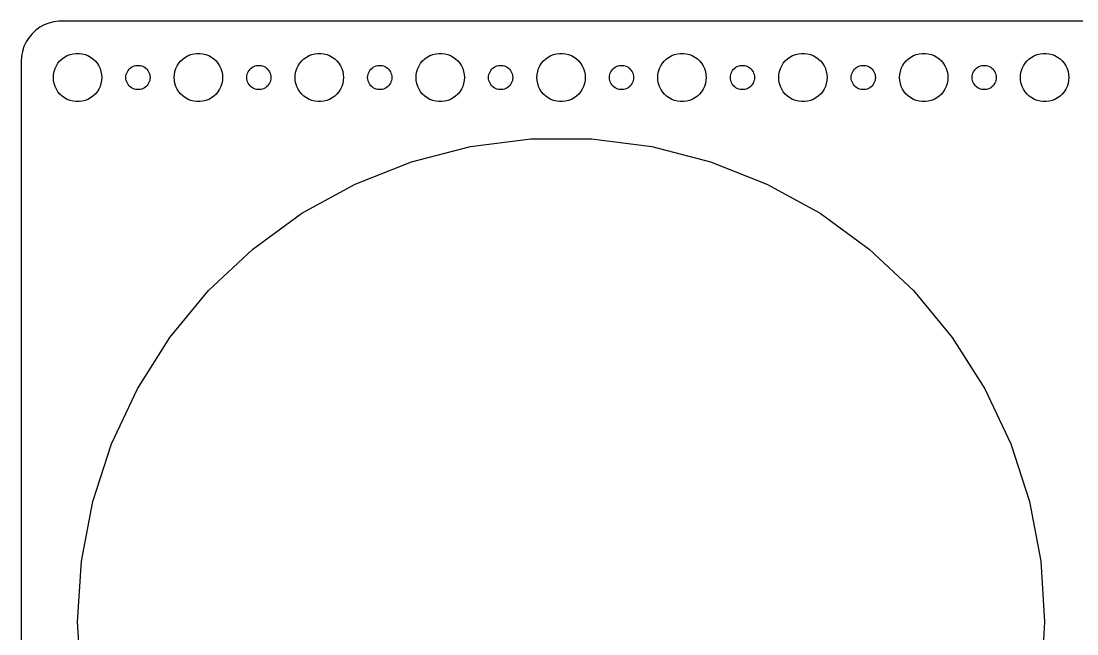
# Model space of a CAD drawing. Header units: metres. Extents: x -254 to 254, y -74 to 74.
# Drawn here: x -254.5 to -123.5, y -1.5 to 74.5 of the extents above; entities that cross this region are included whole.
import ezdxf

# ---------------------------------------------------------------- set-up
doc = ezdxf.new("R2010")
doc.units = ezdxf.units.M

msp = doc.modelspace()

# ---------------------------------------------------------------- linework, layer by layer
for p, q in [((-252.179, 73.7216), (-252.687, 73.3526)), ((-251.629, 74.0241), (-252.179, 73.7216)), ((-251.045, 74.2553), (-251.629, 74.0241)), ((-250.437, 74.4114), (-251.045, 74.2553)), ((-249.814, 74.4901), (-250.437, 74.4114)), ((249.814, 74.4901), (-249.814, 74.4901)), ((-253.545, 72.4389), (-253.882, 71.9088)), ((-253.145, 72.9227), (-253.545, 72.4389)), ((-252.687, 73.3526), (-253.145, 72.9227)), ((-254.343, 70.7434), (-254.461, 70.1267)), ((-254.149, 71.3406), (-254.343, 70.7434)), ((-253.882, 71.9088), (-254.149, 71.3406)), ((-254.461, 70.1267), (-254.5, 69.5)), ((-254.5, 69.5), (-254.5, -69.5)), ((-249.927, 69.2634), (-249.687, 69.5536)), ((-249.687, 69.5536), (-249.412, 69.8115)), ((-249.412, 69.8115), (-249.107, 70.033)), ((-249.107, 70.033), (-248.777, 70.2145)), ((-248.777, 70.2145), (-248.427, 70.3532)), ((-248.427, 70.3532), (-248.062, 70.4469)), ((-248.062, 70.4469), (-247.688, 70.4941)), ((-247.688, 70.4941), (-247.312, 70.4941)), ((-247.312, 70.4941), (-246.938, 70.4469)), ((-246.938, 70.4469), (-246.573, 70.3532)), ((-246.573, 70.3532), (-246.223, 70.2145)), ((-246.223, 70.2145), (-245.893, 70.033)), ((-245.893, 70.033), (-245.588, 69.8115)), ((-245.588, 69.8115), (-245.313, 69.5536)), ((-245.313, 69.5536), (-245.073, 69.2634)), ((-234.927, 69.2634), (-234.687, 69.5536)), ((-234.687, 69.5536), (-234.412, 69.8115)), ((-234.412, 69.8115), (-234.107, 70.033)), ((-234.107, 70.033), (-233.777, 70.2145)), ((-233.777, 70.2145), (-233.427, 70.3532)), ((-233.427, 70.3532), (-233.062, 70.4469)), ((-233.062, 70.4469), (-232.688, 70.4941)), ((-232.688, 70.4941), (-232.312, 70.4941)), ((-232.312, 70.4941), (-231.938, 70.4469)), ((-231.938, 70.4469), (-231.573, 70.3532)), ((-231.573, 70.3532), (-231.223, 70.2145)), ((-231.223, 70.2145), (-230.893, 70.033)), ((-230.893, 70.033), (-230.588, 69.8115)), ((-230.588, 69.8115), (-230.313, 69.5536)), ((-230.313, 69.5536), (-230.073, 69.2634)), ((-219.927, 69.2634), (-219.687, 69.5536)), ((-219.687, 69.5536), (-219.412, 69.8115)), ((-219.412, 69.8115), (-219.107, 70.033)), ((-219.107, 70.033), (-218.777, 70.2145)), ((-218.777, 70.2145), (-218.427, 70.3532)), ((-218.427, 70.3532), (-218.062, 70.4469)), ((-218.062, 70.4469), (-217.688, 70.4941)), ((-217.688, 70.4941), (-217.312, 70.4941)), ((-217.312, 70.4941), (-216.938, 70.4469)), ((-216.938, 70.4469), (-216.573, 70.3532)), ((-216.573, 70.3532), (-216.223, 70.2145)), ((-216.223, 70.2145), (-215.893, 70.033)), ((-215.893, 70.033), (-215.588, 69.8115)), ((-215.588, 69.8115), (-215.313, 69.5536)), ((-215.313, 69.5536), (-215.073, 69.2634)), ((-204.927, 69.2634), (-204.687, 69.5536)), ((-204.687, 69.5536), (-204.412, 69.8115)), ((-204.412, 69.8115), (-204.107, 70.033)), ((-204.107, 70.033), (-203.777, 70.2145)), ((-203.777, 70.2145), (-203.427, 70.3532)), ((-203.427, 70.3532), (-203.062, 70.4469)), ((-203.062, 70.4469), (-202.688, 70.4941)), ((-202.688, 70.4941), (-202.312, 70.4941)), ((-202.312, 70.4941), (-201.938, 70.4469)), ((-201.938, 70.4469), (-201.573, 70.3532)), ((-201.573, 70.3532), (-201.223, 70.2145)), ((-201.223, 70.2145), (-200.893, 70.033)), ((-200.893, 70.033), (-200.588, 69.8115)), ((-200.588, 69.8115), (-200.313, 69.5536)), ((-200.313, 69.5536), (-200.073, 69.2634)), ((-189.927, 69.2634), (-189.687, 69.5536)), ((-189.687, 69.5536), (-189.412, 69.8115)), ((-189.412, 69.8115), (-189.107, 70.033)), ((-189.107, 70.033), (-188.777, 70.2145)), ((-188.777, 70.2145), (-188.427, 70.3532)), ((-188.427, 70.3532), (-188.062, 70.4469)), ((-188.062, 70.4469), (-187.688, 70.4941)), ((-187.688, 70.4941), (-187.312, 70.4941)), ((-187.312, 70.4941), (-186.938, 70.4469)), ((-186.938, 70.4469), (-186.573, 70.3532)), ((-186.573, 70.3532), (-186.223, 70.2145)), ((-186.223, 70.2145), (-185.893, 70.033)), ((-185.893, 70.033), (-185.588, 69.8115)), ((-185.588, 69.8115), (-185.313, 69.5536)), ((-185.313, 69.5536), (-185.073, 69.2634)), ((-174.927, 69.2634), (-174.687, 69.5536)), ((-174.687, 69.5536), (-174.412, 69.8115)), ((-174.412, 69.8115), (-174.107, 70.033)), ((-174.107, 70.033), (-173.777, 70.2145)), ((-173.777, 70.2145), (-173.427, 70.3532)), ((-173.427, 70.3532), (-173.062, 70.4469)), ((-173.062, 70.4469), (-172.688, 70.4941)), ((-172.688, 70.4941), (-172.312, 70.4941)), ((-172.312, 70.4941), (-171.938, 70.4469)), ((-171.938, 70.4469), (-171.573, 70.3532)), ((-171.573, 70.3532), (-171.223, 70.2145)), ((-171.223, 70.2145), (-170.893, 70.033)), ((-170.893, 70.033), (-170.588, 69.8115)), ((-170.588, 69.8115), (-170.313, 69.5536)), ((-170.313, 69.5536), (-170.073, 69.2634)), ((-159.927, 69.2634), (-159.687, 69.5536)), ((-159.687, 69.5536), (-159.412, 69.8115)), ((-159.412, 69.8115), (-159.107, 70.033)), ((-159.107, 70.033), (-158.777, 70.2145)), ((-158.777, 70.2145), (-158.427, 70.3532)), ((-158.427, 70.3532), (-158.062, 70.4469)), ((-158.062, 70.4469), (-157.688, 70.4941)), ((-157.688, 70.4941), (-157.312, 70.4941)), ((-157.312, 70.4941), (-156.938, 70.4469)), ((-156.938, 70.4469), (-156.573, 70.3532)), ((-156.573, 70.3532), (-156.223, 70.2145)), ((-156.223, 70.2145), (-155.893, 70.033)), ((-155.893, 70.033), (-155.588, 69.8115)), ((-155.588, 69.8115), (-155.313, 69.5536)), ((-155.313, 69.5536), (-155.073, 69.2634)), ((-144.927, 69.2634), (-144.687, 69.5536)), ((-144.687, 69.5536), (-144.412, 69.8115)), ((-144.412, 69.8115), (-144.107, 70.033)), ((-144.107, 70.033), (-143.777, 70.2145)), ((-143.777, 70.2145), (-143.427, 70.3532)), ((-143.427, 70.3532), (-143.062, 70.4469)), ((-143.062, 70.4469), (-142.688, 70.4941)), ((-142.688, 70.4941), (-142.312, 70.4941)), ((-142.312, 70.4941), (-141.938, 70.4469)), ((-141.938, 70.4469), (-141.573, 70.3532)), ((-141.573, 70.3532), (-141.223, 70.2145)), ((-141.223, 70.2145), (-140.893, 70.033)), ((-140.893, 70.033), (-140.588, 69.8115)), ((-140.588, 69.8115), (-140.313, 69.5536)), ((-140.313, 69.5536), (-140.073, 69.2634)), ((-129.927, 69.2634), (-129.687, 69.5536)), ((-129.687, 69.5536), (-129.412, 69.8115)), ((-129.412, 69.8115), (-129.107, 70.033)), ((-129.107, 70.033), (-128.777, 70.2145)), ((-128.777, 70.2145), (-128.427, 70.3532)), ((-128.427, 70.3532), (-128.062, 70.4469)), ((-128.062, 70.4469), (-127.688, 70.4941)), ((-127.688, 70.4941), (-127.312, 70.4941)), ((-127.312, 70.4941), (-126.938, 70.4469)), ((-126.938, 70.4469), (-126.573, 70.3532)), ((-126.573, 70.3532), (-126.223, 70.2145)), ((-126.223, 70.2145), (-125.893, 70.033)), ((-125.893, 70.033), (-125.588, 69.8115)), ((-125.588, 69.8115), (-125.313, 69.5536)), ((-125.313, 69.5536), (-125.073, 69.2634)), ((-250.476, 67.876), (-250.406, 68.2461)), ((-250.406, 68.2461), (-250.289, 68.6044)), ((-250.289, 68.6044), (-250.129, 68.9453)), ((-250.129, 68.9453), (-249.927, 69.2634)), ((-245.073, 69.2634), (-244.871, 68.9453)), ((-244.871, 68.9453), (-244.711, 68.6044)), ((-244.711, 68.6044), (-244.594, 68.2461)), ((-244.594, 68.2461), (-244.524, 67.876)), ((-241.395, 68.0522), (-241.314, 68.2226)), ((-241.314, 68.2226), (-241.214, 68.3817)), ((-241.214, 68.3817), (-241.093, 68.5268)), ((-241.093, 68.5268), (-240.956, 68.6558)), ((-240.956, 68.6558), (-240.804, 68.7665)), ((-240.804, 68.7665), (-240.639, 68.8572)), ((-240.639, 68.8572), (-240.464, 68.9266)), ((-240.464, 68.9266), (-240.281, 68.9734)), ((-240.281, 68.9734), (-240.094, 68.997)), ((-240.094, 68.997), (-239.906, 68.997)), ((-239.906, 68.997), (-239.719, 68.9734)), ((-239.719, 68.9734), (-239.536, 68.9266)), ((-239.536, 68.9266), (-239.361, 68.8572)), ((-239.361, 68.8572), (-239.196, 68.7665)), ((-239.196, 68.7665), (-239.044, 68.6558)), ((-239.044, 68.6558), (-238.907, 68.5268)), ((-238.907, 68.5268), (-238.786, 68.3817)), ((-238.786, 68.3817), (-238.686, 68.2226)), ((-238.686, 68.2226), (-238.605, 68.0522)), ((-235.476, 67.876), (-235.406, 68.2461)), ((-235.406, 68.2461), (-235.289, 68.6044)), ((-235.289, 68.6044), (-235.129, 68.9453)), ((-235.129, 68.9453), (-234.927, 69.2634)), ((-230.073, 69.2634), (-229.871, 68.9453)), ((-229.871, 68.9453), (-229.711, 68.6044)), ((-229.711, 68.6044), (-229.594, 68.2461)), ((-229.594, 68.2461), (-229.524, 67.876)), ((-226.395, 68.0522), (-226.314, 68.2226)), ((-226.314, 68.2226), (-226.214, 68.3817)), ((-226.214, 68.3817), (-226.093, 68.5268)), ((-226.093, 68.5268), (-225.956, 68.6558)), ((-225.956, 68.6558), (-225.804, 68.7665)), ((-225.804, 68.7665), (-225.639, 68.8572)), ((-225.639, 68.8572), (-225.464, 68.9266)), ((-225.464, 68.9266), (-225.281, 68.9734)), ((-225.281, 68.9734), (-225.094, 68.997)), ((-225.094, 68.997), (-224.906, 68.997)), ((-224.906, 68.997), (-224.719, 68.9734)), ((-224.719, 68.9734), (-224.536, 68.9266)), ((-224.536, 68.9266), (-224.361, 68.8572)), ((-224.361, 68.8572), (-224.196, 68.7665)), ((-224.196, 68.7665), (-224.044, 68.6558)), ((-224.044, 68.6558), (-223.907, 68.5268)), ((-223.907, 68.5268), (-223.786, 68.3817)), ((-223.786, 68.3817), (-223.686, 68.2226)), ((-223.686, 68.2226), (-223.605, 68.0522)), ((-220.476, 67.876), (-220.406, 68.2461)), ((-220.406, 68.2461), (-220.289, 68.6044)), ((-220.289, 68.6044), (-220.129, 68.9453)), ((-220.129, 68.9453), (-219.927, 69.2634)), ((-215.073, 69.2634), (-214.871, 68.9453)), ((-214.871, 68.9453), (-214.711, 68.6044)), ((-214.711, 68.6044), (-214.594, 68.2461)), ((-214.594, 68.2461), (-214.524, 67.876)), ((-211.395, 68.0522), (-211.314, 68.2226)), ((-211.314, 68.2226), (-211.214, 68.3817)), ((-211.214, 68.3817), (-211.093, 68.5268)), ((-211.093, 68.5268), (-210.956, 68.6558)), ((-210.956, 68.6558), (-210.804, 68.7665)), ((-210.804, 68.7665), (-210.639, 68.8572)), ((-210.639, 68.8572), (-210.464, 68.9266)), ((-210.464, 68.9266), (-210.281, 68.9734)), ((-210.281, 68.9734), (-210.094, 68.997)), ((-210.094, 68.997), (-209.906, 68.997)), ((-209.906, 68.997), (-209.719, 68.9734)), ((-209.719, 68.9734), (-209.536, 68.9266)), ((-209.536, 68.9266), (-209.361, 68.8572)), ((-209.361, 68.8572), (-209.196, 68.7665)), ((-209.196, 68.7665), (-209.044, 68.6558)), ((-209.044, 68.6558), (-208.907, 68.5268)), ((-208.907, 68.5268), (-208.786, 68.3817)), ((-208.786, 68.3817), (-208.686, 68.2226)), ((-208.686, 68.2226), (-208.605, 68.0522)), ((-205.476, 67.876), (-205.406, 68.2461)), ((-205.406, 68.2461), (-205.289, 68.6044)), ((-205.289, 68.6044), (-205.129, 68.9453)), ((-205.129, 68.9453), (-204.927, 69.2634)), ((-200.073, 69.2634), (-199.871, 68.9453)), ((-199.871, 68.9453), (-199.711, 68.6044)), ((-199.711, 68.6044), (-199.594, 68.2461)), ((-199.594, 68.2461), (-199.524, 67.876)), ((-196.395, 68.0522), (-196.314, 68.2226)), ((-196.314, 68.2226), (-196.214, 68.3817)), ((-196.214, 68.3817), (-196.093, 68.5268)), ((-196.093, 68.5268), (-195.956, 68.6558)), ((-195.956, 68.6558), (-195.804, 68.7665)), ((-195.804, 68.7665), (-195.639, 68.8572)), ((-195.639, 68.8572), (-195.464, 68.9266)), ((-195.464, 68.9266), (-195.281, 68.9734)), ((-195.281, 68.9734), (-195.094, 68.997)), ((-195.094, 68.997), (-194.906, 68.997)), ((-194.906, 68.997), (-194.719, 68.9734)), ((-194.719, 68.9734), (-194.536, 68.9266)), ((-194.536, 68.9266), (-194.361, 68.8572)), ((-194.361, 68.8572), (-194.196, 68.7665)), ((-194.196, 68.7665), (-194.044, 68.6558)), ((-194.044, 68.6558), (-193.907, 68.5268)), ((-193.907, 68.5268), (-193.786, 68.3817)), ((-193.786, 68.3817), (-193.686, 68.2226)), ((-193.686, 68.2226), (-193.605, 68.0522)), ((-190.476, 67.876), (-190.406, 68.2461)), ((-190.406, 68.2461), (-190.289, 68.6044)), ((-190.289, 68.6044), (-190.129, 68.9453)), ((-190.129, 68.9453), (-189.927, 69.2634)), ((-185.073, 69.2634), (-184.871, 68.9453)), ((-184.871, 68.9453), (-184.711, 68.6044)), ((-184.711, 68.6044), (-184.594, 68.2461)), ((-184.594, 68.2461), (-184.524, 67.876)), ((-181.395, 68.0522), (-181.314, 68.2226)), ((-181.314, 68.2226), (-181.214, 68.3817)), ((-181.214, 68.3817), (-181.093, 68.5268)), ((-181.093, 68.5268), (-180.956, 68.6558)), ((-180.956, 68.6558), (-180.804, 68.7665)), ((-180.804, 68.7665), (-180.639, 68.8572)), ((-180.639, 68.8572), (-180.464, 68.9266)), ((-180.464, 68.9266), (-180.281, 68.9734)), ((-180.281, 68.9734), (-180.094, 68.997)), ((-180.094, 68.997), (-179.906, 68.997)), ((-179.906, 68.997), (-179.719, 68.9734)), ((-179.719, 68.9734), (-179.536, 68.9266)), ((-179.536, 68.9266), (-179.361, 68.8572)), ((-179.361, 68.8572), (-179.196, 68.7665)), ((-179.196, 68.7665), (-179.044, 68.6558)), ((-179.044, 68.6558), (-178.907, 68.5268)), ((-178.907, 68.5268), (-178.786, 68.3817)), ((-178.786, 68.3817), (-178.686, 68.2226)), ((-178.686, 68.2226), (-178.605, 68.0522)), ((-175.476, 67.876), (-175.406, 68.2461)), ((-175.406, 68.2461), (-175.289, 68.6044)), ((-175.289, 68.6044), (-175.129, 68.9453)), ((-175.129, 68.9453), (-174.927, 69.2634)), ((-170.073, 69.2634), (-169.871, 68.9453)), ((-169.871, 68.9453), (-169.711, 68.6044)), ((-169.711, 68.6044), (-169.594, 68.2461)), ((-169.594, 68.2461), (-169.524, 67.876)), ((-166.395, 68.0522), (-166.314, 68.2226)), ((-166.314, 68.2226), (-166.214, 68.3817)), ((-166.214, 68.3817), (-166.093, 68.5268)), ((-166.093, 68.5268), (-165.956, 68.6558)), ((-165.956, 68.6558), (-165.804, 68.7665)), ((-165.804, 68.7665), (-165.639, 68.8572)), ((-165.639, 68.8572), (-165.464, 68.9266)), ((-165.464, 68.9266), (-165.281, 68.9734)), ((-165.281, 68.9734), (-165.094, 68.997)), ((-165.094, 68.997), (-164.906, 68.997)), ((-164.906, 68.997), (-164.719, 68.9734)), ((-164.719, 68.9734), (-164.536, 68.9266)), ((-164.536, 68.9266), (-164.361, 68.8572)), ((-164.361, 68.8572), (-164.196, 68.7665)), ((-164.196, 68.7665), (-164.044, 68.6558)), ((-164.044, 68.6558), (-163.907, 68.5268)), ((-163.907, 68.5268), (-163.786, 68.3817)), ((-163.786, 68.3817), (-163.686, 68.2226)), ((-163.686, 68.2226), (-163.605, 68.0522)), ((-160.476, 67.876), (-160.406, 68.2461)), ((-160.406, 68.2461), (-160.289, 68.6044)), ((-160.289, 68.6044), (-160.129, 68.9453)), ((-160.129, 68.9453), (-159.927, 69.2634)), ((-155.073, 69.2634), (-154.871, 68.9453)), ((-154.871, 68.9453), (-154.711, 68.6044)), ((-154.711, 68.6044), (-154.594, 68.2461)), ((-154.594, 68.2461), (-154.524, 67.876)), ((-151.395, 68.0522), (-151.314, 68.2226)), ((-151.314, 68.2226), (-151.214, 68.3817)), ((-151.214, 68.3817), (-151.093, 68.5268)), ((-151.093, 68.5268), (-150.956, 68.6558)), ((-150.956, 68.6558), (-150.804, 68.7665)), ((-150.804, 68.7665), (-150.639, 68.8572)), ((-150.639, 68.8572), (-150.464, 68.9266)), ((-150.464, 68.9266), (-150.281, 68.9734)), ((-150.281, 68.9734), (-150.094, 68.997)), ((-150.094, 68.997), (-149.906, 68.997)), ((-149.906, 68.997), (-149.719, 68.9734)), ((-149.719, 68.9734), (-149.536, 68.9266)), ((-149.536, 68.9266), (-149.361, 68.8572)), ((-149.361, 68.8572), (-149.196, 68.7665)), ((-149.196, 68.7665), (-149.044, 68.6558)), ((-149.044, 68.6558), (-148.907, 68.5268)), ((-148.907, 68.5268), (-148.786, 68.3817)), ((-148.786, 68.3817), (-148.686, 68.2226)), ((-148.686, 68.2226), (-148.605, 68.0522)), ((-145.476, 67.876), (-145.406, 68.2461)), ((-145.406, 68.2461), (-145.289, 68.6044)), ((-145.289, 68.6044), (-145.129, 68.9453)), ((-145.129, 68.9453), (-144.927, 69.2634)), ((-140.073, 69.2634), (-139.871, 68.9453)), ((-139.871, 68.9453), (-139.711, 68.6044)), ((-139.711, 68.6044), (-139.594, 68.2461)), ((-139.594, 68.2461), (-139.524, 67.876)), ((-136.395, 68.0522), (-136.314, 68.2226)), ((-136.314, 68.2226), (-136.214, 68.3817)), ((-136.214, 68.3817), (-136.093, 68.5268)), ((-136.093, 68.5268), (-135.956, 68.6558)), ((-135.956, 68.6558), (-135.804, 68.7665)), ((-135.804, 68.7665), (-135.639, 68.8572)), ((-135.639, 68.8572), (-135.464, 68.9266)), ((-135.464, 68.9266), (-135.281, 68.9734)), ((-135.281, 68.9734), (-135.094, 68.997)), ((-135.094, 68.997), (-134.906, 68.997)), ((-134.906, 68.997), (-134.719, 68.9734)), ((-134.719, 68.9734), (-134.536, 68.9266)), ((-134.536, 68.9266), (-134.361, 68.8572)), ((-134.361, 68.8572), (-134.196, 68.7665)), ((-134.196, 68.7665), (-134.044, 68.6558)), ((-134.044, 68.6558), (-133.907, 68.5268)), ((-133.907, 68.5268), (-133.786, 68.3817)), ((-133.786, 68.3817), (-133.686, 68.2226)), ((-133.686, 68.2226), (-133.605, 68.0522)), ((-130.476, 67.876), (-130.406, 68.2461)), ((-130.406, 68.2461), (-130.289, 68.6044)), ((-130.289, 68.6044), (-130.129, 68.9453)), ((-130.129, 68.9453), (-129.927, 69.2634)), ((-125.073, 69.2634), (-124.871, 68.9453)), ((-124.871, 68.9453), (-124.711, 68.6044)), ((-124.711, 68.6044), (-124.594, 68.2461)), ((-124.594, 68.2461), (-124.524, 67.876)), ((-250.5, 67.5), (-250.476, 67.876)), ((-250.476, 67.124), (-250.5, 67.5)), ((-250.406, 66.7539), (-250.476, 67.124)), ((-244.524, 67.124), (-244.594, 66.7539)), ((-244.524, 67.876), (-244.5, 67.5)), ((-244.5, 67.5), (-244.524, 67.124)), ((-241.5, 67.5), (-241.488, 67.688)), ((-241.488, 67.312), (-241.5, 67.5)), ((-241.488, 67.688), (-241.453, 67.873)), ((-241.453, 67.127), (-241.488, 67.312)), ((-241.453, 67.873), (-241.395, 68.0522)), ((-241.395, 66.9478), (-241.453, 67.127)), ((-241.314, 66.7774), (-241.395, 66.9478)), ((-238.605, 66.9478), (-238.686, 66.7774)), ((-238.605, 68.0522), (-238.547, 67.873)), ((-238.547, 67.127), (-238.605, 66.9478)), ((-238.547, 67.873), (-238.512, 67.688)), ((-238.512, 67.312), (-238.547, 67.127)), ((-238.512, 67.688), (-238.5, 67.5)), ((-238.5, 67.5), (-238.512, 67.312)), ((-235.5, 67.5), (-235.476, 67.876)), ((-235.476, 67.124), (-235.5, 67.5)), ((-235.406, 66.7539), (-235.476, 67.124)), ((-229.524, 67.124), (-229.594, 66.7539)), ((-229.524, 67.876), (-229.5, 67.5)), ((-229.5, 67.5), (-229.524, 67.124)), ((-226.5, 67.5), (-226.488, 67.688)), ((-226.488, 67.312), (-226.5, 67.5)), ((-226.488, 67.688), (-226.453, 67.873)), ((-226.453, 67.127), (-226.488, 67.312)), ((-226.453, 67.873), (-226.395, 68.0522)), ((-226.395, 66.9478), (-226.453, 67.127)), ((-226.314, 66.7774), (-226.395, 66.9478)), ((-223.605, 66.9478), (-223.686, 66.7774)), ((-223.605, 68.0522), (-223.547, 67.873)), ((-223.547, 67.127), (-223.605, 66.9478)), ((-223.547, 67.873), (-223.512, 67.688)), ((-223.512, 67.312), (-223.547, 67.127)), ((-223.512, 67.688), (-223.5, 67.5)), ((-223.5, 67.5), (-223.512, 67.312)), ((-220.5, 67.5), (-220.476, 67.876)), ((-220.476, 67.124), (-220.5, 67.5)), ((-220.406, 66.7539), (-220.476, 67.124)), ((-214.524, 67.124), (-214.594, 66.7539)), ((-214.524, 67.876), (-214.5, 67.5)), ((-214.5, 67.5), (-214.524, 67.124)), ((-211.5, 67.5), (-211.488, 67.688)), ((-211.488, 67.312), (-211.5, 67.5)), ((-211.488, 67.688), (-211.453, 67.873)), ((-211.453, 67.127), (-211.488, 67.312)), ((-211.453, 67.873), (-211.395, 68.0522)), ((-211.395, 66.9478), (-211.453, 67.127)), ((-211.314, 66.7774), (-211.395, 66.9478)), ((-208.605, 66.9478), (-208.686, 66.7774)), ((-208.605, 68.0522), (-208.547, 67.873)), ((-208.547, 67.127), (-208.605, 66.9478)), ((-208.547, 67.873), (-208.512, 67.688)), ((-208.512, 67.312), (-208.547, 67.127)), ((-208.512, 67.688), (-208.5, 67.5)), ((-208.5, 67.5), (-208.512, 67.312)), ((-205.5, 67.5), (-205.476, 67.876)), ((-205.476, 67.124), (-205.5, 67.5)), ((-205.406, 66.7539), (-205.476, 67.124)), ((-199.524, 67.124), (-199.594, 66.7539)), ((-199.524, 67.876), (-199.5, 67.5)), ((-199.5, 67.5), (-199.524, 67.124)), ((-196.5, 67.5), (-196.488, 67.688)), ((-196.488, 67.312), (-196.5, 67.5)), ((-196.488, 67.688), (-196.453, 67.873)), ((-196.453, 67.127), (-196.488, 67.312)), ((-196.453, 67.873), (-196.395, 68.0522)), ((-196.395, 66.9478), (-196.453, 67.127)), ((-196.314, 66.7774), (-196.395, 66.9478)), ((-193.605, 66.9478), (-193.686, 66.7774)), ((-193.605, 68.0522), (-193.547, 67.873)), ((-193.547, 67.127), (-193.605, 66.9478)), ((-193.547, 67.873), (-193.512, 67.688)), ((-193.512, 67.312), (-193.547, 67.127)), ((-193.512, 67.688), (-193.5, 67.5)), ((-193.5, 67.5), (-193.512, 67.312)), ((-190.5, 67.5), (-190.476, 67.876)), ((-190.476, 67.124), (-190.5, 67.5)), ((-190.406, 66.7539), (-190.476, 67.124)), ((-184.524, 67.124), (-184.594, 66.7539)), ((-184.524, 67.876), (-184.5, 67.5)), ((-184.5, 67.5), (-184.524, 67.124)), ((-181.5, 67.5), (-181.488, 67.688)), ((-181.488, 67.312), (-181.5, 67.5)), ((-181.488, 67.688), (-181.453, 67.873)), ((-181.453, 67.127), (-181.488, 67.312)), ((-181.453, 67.873), (-181.395, 68.0522)), ((-181.395, 66.9478), (-181.453, 67.127)), ((-181.314, 66.7774), (-181.395, 66.9478)), ((-178.605, 66.9478), (-178.686, 66.7774)), ((-178.605, 68.0522), (-178.547, 67.873)), ((-178.547, 67.127), (-178.605, 66.9478)), ((-178.547, 67.873), (-178.512, 67.688)), ((-178.512, 67.312), (-178.547, 67.127)), ((-178.512, 67.688), (-178.5, 67.5)), ((-178.5, 67.5), (-178.512, 67.312)), ((-175.5, 67.5), (-175.476, 67.876)), ((-175.476, 67.124), (-175.5, 67.5)), ((-175.406, 66.7539), (-175.476, 67.124)), ((-169.524, 67.124), (-169.594, 66.7539)), ((-169.524, 67.876), (-169.5, 67.5)), ((-169.5, 67.5), (-169.524, 67.124)), ((-166.5, 67.5), (-166.488, 67.688)), ((-166.488, 67.312), (-166.5, 67.5)), ((-166.488, 67.688), (-166.453, 67.873)), ((-166.453, 67.127), (-166.488, 67.312)), ((-166.453, 67.873), (-166.395, 68.0522)), ((-166.395, 66.9478), (-166.453, 67.127)), ((-166.314, 66.7774), (-166.395, 66.9478)), ((-163.605, 66.9478), (-163.686, 66.7774)), ((-163.605, 68.0522), (-163.547, 67.873)), ((-163.547, 67.127), (-163.605, 66.9478)), ((-163.547, 67.873), (-163.512, 67.688)), ((-163.512, 67.312), (-163.547, 67.127)), ((-163.512, 67.688), (-163.5, 67.5)), ((-163.5, 67.5), (-163.512, 67.312)), ((-160.5, 67.5), (-160.476, 67.876)), ((-160.476, 67.124), (-160.5, 67.5)), ((-160.406, 66.7539), (-160.476, 67.124)), ((-154.524, 67.124), (-154.594, 66.7539)), ((-154.524, 67.876), (-154.5, 67.5)), ((-154.5, 67.5), (-154.524, 67.124)), ((-151.5, 67.5), (-151.488, 67.688)), ((-151.488, 67.312), (-151.5, 67.5)), ((-151.488, 67.688), (-151.453, 67.873)), ((-151.453, 67.127), (-151.488, 67.312)), ((-151.453, 67.873), (-151.395, 68.0522)), ((-151.395, 66.9478), (-151.453, 67.127)), ((-151.314, 66.7774), (-151.395, 66.9478)), ((-148.605, 66.9478), (-148.686, 66.7774)), ((-148.605, 68.0522), (-148.547, 67.873)), ((-148.547, 67.127), (-148.605, 66.9478)), ((-148.547, 67.873), (-148.512, 67.688)), ((-148.512, 67.312), (-148.547, 67.127)), ((-148.512, 67.688), (-148.5, 67.5)), ((-148.5, 67.5), (-148.512, 67.312)), ((-145.5, 67.5), (-145.476, 67.876)), ((-145.476, 67.124), (-145.5, 67.5)), ((-145.406, 66.7539), (-145.476, 67.124)), ((-139.524, 67.124), (-139.594, 66.7539)), ((-139.524, 67.876), (-139.5, 67.5)), ((-139.5, 67.5), (-139.524, 67.124)), ((-136.5, 67.5), (-136.488, 67.688)), ((-136.488, 67.312), (-136.5, 67.5)), ((-136.488, 67.688), (-136.453, 67.873)), ((-136.453, 67.127), (-136.488, 67.312)), ((-136.453, 67.873), (-136.395, 68.0522)), ((-136.395, 66.9478), (-136.453, 67.127)), ((-136.314, 66.7774), (-136.395, 66.9478)), ((-133.605, 66.9478), (-133.686, 66.7774)), ((-133.605, 68.0522), (-133.547, 67.873)), ((-133.547, 67.127), (-133.605, 66.9478)), ((-133.547, 67.873), (-133.512, 67.688)), ((-133.512, 67.312), (-133.547, 67.127)), ((-133.512, 67.688), (-133.5, 67.5)), ((-133.5, 67.5), (-133.512, 67.312)), ((-130.5, 67.5), (-130.476, 67.876)), ((-130.476, 67.124), (-130.5, 67.5)), ((-130.406, 66.7539), (-130.476, 67.124)), ((-124.524, 67.124), (-124.594, 66.7539)), ((-124.524, 67.876), (-124.5, 67.5)), ((-124.5, 67.5), (-124.524, 67.124)), ((-250.289, 66.3956), (-250.406, 66.7539)), ((-250.129, 66.0547), (-250.289, 66.3956)), ((-249.927, 65.7366), (-250.129, 66.0547)), ((-249.687, 65.4464), (-249.927, 65.7366)), ((-245.073, 65.7366), (-245.313, 65.4464)), ((-244.871, 66.0547), (-245.073, 65.7366)), ((-244.711, 66.3956), (-244.871, 66.0547)), ((-244.594, 66.7539), (-244.711, 66.3956)), ((-241.214, 66.6183), (-241.314, 66.7774)), ((-241.093, 66.4732), (-241.214, 66.6183)), ((-240.956, 66.3442), (-241.093, 66.4732)), ((-240.804, 66.2335), (-240.956, 66.3442)), ((-240.639, 66.1428), (-240.804, 66.2335)), ((-240.464, 66.0734), (-240.639, 66.1428)), ((-240.281, 66.0266), (-240.464, 66.0734)), ((-240.094, 66.003), (-240.281, 66.0266)), ((-239.906, 66.003), (-240.094, 66.003)), ((-239.719, 66.0266), (-239.906, 66.003)), ((-239.536, 66.0734), (-239.719, 66.0266)), ((-239.361, 66.1428), (-239.536, 66.0734)), ((-239.196, 66.2335), (-239.361, 66.1428)), ((-239.044, 66.3442), (-239.196, 66.2335)), ((-238.907, 66.4732), (-239.044, 66.3442)), ((-238.786, 66.6183), (-238.907, 66.4732)), ((-238.686, 66.7774), (-238.786, 66.6183)), ((-235.289, 66.3956), (-235.406, 66.7539)), ((-235.129, 66.0547), (-235.289, 66.3956)), ((-234.927, 65.7366), (-235.129, 66.0547)), ((-234.687, 65.4464), (-234.927, 65.7366)), ((-230.073, 65.7366), (-230.313, 65.4464)), ((-229.871, 66.0547), (-230.073, 65.7366)), ((-229.711, 66.3956), (-229.871, 66.0547)), ((-229.594, 66.7539), (-229.711, 66.3956)), ((-226.214, 66.6183), (-226.314, 66.7774)), ((-226.093, 66.4732), (-226.214, 66.6183)), ((-225.956, 66.3442), (-226.093, 66.4732)), ((-225.804, 66.2335), (-225.956, 66.3442)), ((-225.639, 66.1428), (-225.804, 66.2335)), ((-225.464, 66.0734), (-225.639, 66.1428)), ((-225.281, 66.0266), (-225.464, 66.0734)), ((-225.094, 66.003), (-225.281, 66.0266)), ((-224.906, 66.003), (-225.094, 66.003)), ((-224.719, 66.0266), (-224.906, 66.003)), ((-224.536, 66.0734), (-224.719, 66.0266)), ((-224.361, 66.1428), (-224.536, 66.0734)), ((-224.196, 66.2335), (-224.361, 66.1428)), ((-224.044, 66.3442), (-224.196, 66.2335)), ((-223.907, 66.4732), (-224.044, 66.3442)), ((-223.786, 66.6183), (-223.907, 66.4732)), ((-223.686, 66.7774), (-223.786, 66.6183)), ((-220.289, 66.3956), (-220.406, 66.7539)), ((-220.129, 66.0547), (-220.289, 66.3956)), ((-219.927, 65.7366), (-220.129, 66.0547)), ((-219.687, 65.4464), (-219.927, 65.7366)), ((-215.073, 65.7366), (-215.313, 65.4464)), ((-214.871, 66.0547), (-215.073, 65.7366)), ((-214.711, 66.3956), (-214.871, 66.0547)), ((-214.594, 66.7539), (-214.711, 66.3956)), ((-211.214, 66.6183), (-211.314, 66.7774)), ((-211.093, 66.4732), (-211.214, 66.6183)), ((-210.956, 66.3442), (-211.093, 66.4732)), ((-210.804, 66.2335), (-210.956, 66.3442)), ((-210.639, 66.1428), (-210.804, 66.2335)), ((-210.464, 66.0734), (-210.639, 66.1428)), ((-210.281, 66.0266), (-210.464, 66.0734)), ((-210.094, 66.003), (-210.281, 66.0266)), ((-209.906, 66.003), (-210.094, 66.003)), ((-209.719, 66.0266), (-209.906, 66.003)), ((-209.536, 66.0734), (-209.719, 66.0266)), ((-209.361, 66.1428), (-209.536, 66.0734)), ((-209.196, 66.2335), (-209.361, 66.1428)), ((-209.044, 66.3442), (-209.196, 66.2335)), ((-208.907, 66.4732), (-209.044, 66.3442)), ((-208.786, 66.6183), (-208.907, 66.4732)), ((-208.686, 66.7774), (-208.786, 66.6183)), ((-205.289, 66.3956), (-205.406, 66.7539)), ((-205.129, 66.0547), (-205.289, 66.3956)), ((-204.927, 65.7366), (-205.129, 66.0547)), ((-204.687, 65.4464), (-204.927, 65.7366)), ((-200.073, 65.7366), (-200.313, 65.4464)), ((-199.871, 66.0547), (-200.073, 65.7366)), ((-199.711, 66.3956), (-199.871, 66.0547)), ((-199.594, 66.7539), (-199.711, 66.3956)), ((-196.214, 66.6183), (-196.314, 66.7774)), ((-196.093, 66.4732), (-196.214, 66.6183)), ((-195.956, 66.3442), (-196.093, 66.4732)), ((-195.804, 66.2335), (-195.956, 66.3442)), ((-195.639, 66.1428), (-195.804, 66.2335)), ((-195.464, 66.0734), (-195.639, 66.1428)), ((-195.281, 66.0266), (-195.464, 66.0734)), ((-195.094, 66.003), (-195.281, 66.0266)), ((-194.906, 66.003), (-195.094, 66.003)), ((-194.719, 66.0266), (-194.906, 66.003)), ((-194.536, 66.0734), (-194.719, 66.0266)), ((-194.361, 66.1428), (-194.536, 66.0734)), ((-194.196, 66.2335), (-194.361, 66.1428)), ((-194.044, 66.3442), (-194.196, 66.2335)), ((-193.907, 66.4732), (-194.044, 66.3442)), ((-193.786, 66.6183), (-193.907, 66.4732)), ((-193.686, 66.7774), (-193.786, 66.6183)), ((-190.289, 66.3956), (-190.406, 66.7539)), ((-190.129, 66.0547), (-190.289, 66.3956)), ((-189.927, 65.7366), (-190.129, 66.0547)), ((-189.687, 65.4464), (-189.927, 65.7366)), ((-185.073, 65.7366), (-185.313, 65.4464)), ((-184.871, 66.0547), (-185.073, 65.7366)), ((-184.711, 66.3956), (-184.871, 66.0547)), ((-184.594, 66.7539), (-184.711, 66.3956)), ((-181.214, 66.6183), (-181.314, 66.7774)), ((-181.093, 66.4732), (-181.214, 66.6183)), ((-180.956, 66.3442), (-181.093, 66.4732)), ((-180.804, 66.2335), (-180.956, 66.3442)), ((-180.639, 66.1428), (-180.804, 66.2335)), ((-180.464, 66.0734), (-180.639, 66.1428)), ((-180.281, 66.0266), (-180.464, 66.0734)), ((-180.094, 66.003), (-180.281, 66.0266)), ((-179.906, 66.003), (-180.094, 66.003)), ((-179.719, 66.0266), (-179.906, 66.003)), ((-179.536, 66.0734), (-179.719, 66.0266)), ((-179.361, 66.1428), (-179.536, 66.0734)), ((-179.196, 66.2335), (-179.361, 66.1428)), ((-179.044, 66.3442), (-179.196, 66.2335)), ((-178.907, 66.4732), (-179.044, 66.3442)), ((-178.786, 66.6183), (-178.907, 66.4732)), ((-178.686, 66.7774), (-178.786, 66.6183)), ((-175.289, 66.3956), (-175.406, 66.7539)), ((-175.129, 66.0547), (-175.289, 66.3956)), ((-174.927, 65.7366), (-175.129, 66.0547)), ((-174.687, 65.4464), (-174.927, 65.7366)), ((-170.073, 65.7366), (-170.313, 65.4464)), ((-169.871, 66.0547), (-170.073, 65.7366)), ((-169.711, 66.3956), (-169.871, 66.0547)), ((-169.594, 66.7539), (-169.711, 66.3956)), ((-166.214, 66.6183), (-166.314, 66.7774)), ((-166.093, 66.4732), (-166.214, 66.6183)), ((-165.956, 66.3442), (-166.093, 66.4732)), ((-165.804, 66.2335), (-165.956, 66.3442)), ((-165.639, 66.1428), (-165.804, 66.2335)), ((-165.464, 66.0734), (-165.639, 66.1428)), ((-165.281, 66.0266), (-165.464, 66.0734)), ((-165.094, 66.003), (-165.281, 66.0266)), ((-164.906, 66.003), (-165.094, 66.003)), ((-164.719, 66.0266), (-164.906, 66.003)), ((-164.536, 66.0734), (-164.719, 66.0266)), ((-164.361, 66.1428), (-164.536, 66.0734)), ((-164.196, 66.2335), (-164.361, 66.1428)), ((-164.044, 66.3442), (-164.196, 66.2335)), ((-163.907, 66.4732), (-164.044, 66.3442)), ((-163.786, 66.6183), (-163.907, 66.4732)), ((-163.686, 66.7774), (-163.786, 66.6183)), ((-160.289, 66.3956), (-160.406, 66.7539)), ((-160.129, 66.0547), (-160.289, 66.3956)), ((-159.927, 65.7366), (-160.129, 66.0547)), ((-159.687, 65.4464), (-159.927, 65.7366)), ((-155.073, 65.7366), (-155.313, 65.4464)), ((-154.871, 66.0547), (-155.073, 65.7366)), ((-154.711, 66.3956), (-154.871, 66.0547)), ((-154.594, 66.7539), (-154.711, 66.3956)), ((-151.214, 66.6183), (-151.314, 66.7774)), ((-151.093, 66.4732), (-151.214, 66.6183)), ((-150.956, 66.3442), (-151.093, 66.4732)), ((-150.804, 66.2335), (-150.956, 66.3442)), ((-150.639, 66.1428), (-150.804, 66.2335)), ((-150.464, 66.0734), (-150.639, 66.1428)), ((-150.281, 66.0266), (-150.464, 66.0734)), ((-150.094, 66.003), (-150.281, 66.0266)), ((-149.906, 66.003), (-150.094, 66.003)), ((-149.719, 66.0266), (-149.906, 66.003)), ((-149.536, 66.0734), (-149.719, 66.0266)), ((-149.361, 66.1428), (-149.536, 66.0734)), ((-149.196, 66.2335), (-149.361, 66.1428)), ((-149.044, 66.3442), (-149.196, 66.2335)), ((-148.907, 66.4732), (-149.044, 66.3442)), ((-148.786, 66.6183), (-148.907, 66.4732)), ((-148.686, 66.7774), (-148.786, 66.6183)), ((-145.289, 66.3956), (-145.406, 66.7539)), ((-145.129, 66.0547), (-145.289, 66.3956)), ((-144.927, 65.7366), (-145.129, 66.0547)), ((-144.687, 65.4464), (-144.927, 65.7366)), ((-140.073, 65.7366), (-140.313, 65.4464)), ((-139.871, 66.0547), (-140.073, 65.7366)), ((-139.711, 66.3956), (-139.871, 66.0547)), ((-139.594, 66.7539), (-139.711, 66.3956)), ((-136.214, 66.6183), (-136.314, 66.7774)), ((-136.093, 66.4732), (-136.214, 66.6183)), ((-135.956, 66.3442), (-136.093, 66.4732)), ((-135.804, 66.2335), (-135.956, 66.3442)), ((-135.639, 66.1428), (-135.804, 66.2335)), ((-135.464, 66.0734), (-135.639, 66.1428)), ((-135.281, 66.0266), (-135.464, 66.0734)), ((-135.094, 66.003), (-135.281, 66.0266)), ((-134.906, 66.003), (-135.094, 66.003)), ((-134.719, 66.0266), (-134.906, 66.003)), ((-134.536, 66.0734), (-134.719, 66.0266)), ((-134.361, 66.1428), (-134.536, 66.0734)), ((-134.196, 66.2335), (-134.361, 66.1428)), ((-134.044, 66.3442), (-134.196, 66.2335)), ((-133.907, 66.4732), (-134.044, 66.3442)), ((-133.786, 66.6183), (-133.907, 66.4732)), ((-133.686, 66.7774), (-133.786, 66.6183)), ((-130.289, 66.3956), (-130.406, 66.7539)), ((-130.129, 66.0547), (-130.289, 66.3956)), ((-129.927, 65.7366), (-130.129, 66.0547)), ((-129.687, 65.4464), (-129.927, 65.7366)), ((-125.073, 65.7366), (-125.313, 65.4464)), ((-124.871, 66.0547), (-125.073, 65.7366)), ((-124.711, 66.3956), (-124.871, 66.0547)), ((-124.594, 66.7539), (-124.711, 66.3956)), ((-249.412, 65.1885), (-249.687, 65.4464)), ((-249.107, 64.967), (-249.412, 65.1885)), ((-248.777, 64.7855), (-249.107, 64.967)), ((-248.427, 64.6468), (-248.777, 64.7855)), ((-248.062, 64.5531), (-248.427, 64.6468)), ((-247.688, 64.5059), (-248.062, 64.5531)), ((-247.312, 64.5059), (-247.688, 64.5059)), ((-246.938, 64.5531), (-247.312, 64.5059)), ((-246.573, 64.6468), (-246.938, 64.5531)), ((-246.223, 64.7855), (-246.573, 64.6468)), ((-245.893, 64.967), (-246.223, 64.7855)), ((-245.588, 65.1885), (-245.893, 64.967)), ((-245.313, 65.4464), (-245.588, 65.1885)), ((-234.412, 65.1885), (-234.687, 65.4464)), ((-234.107, 64.967), (-234.412, 65.1885)), ((-233.777, 64.7855), (-234.107, 64.967)), ((-233.427, 64.6468), (-233.777, 64.7855)), ((-233.062, 64.5531), (-233.427, 64.6468)), ((-232.688, 64.5059), (-233.062, 64.5531)), ((-232.312, 64.5059), (-232.688, 64.5059)), ((-231.938, 64.5531), (-232.312, 64.5059)), ((-231.573, 64.6468), (-231.938, 64.5531)), ((-231.223, 64.7855), (-231.573, 64.6468)), ((-230.893, 64.967), (-231.223, 64.7855)), ((-230.588, 65.1885), (-230.893, 64.967)), ((-230.313, 65.4464), (-230.588, 65.1885)), ((-219.412, 65.1885), (-219.687, 65.4464)), ((-219.107, 64.967), (-219.412, 65.1885)), ((-218.777, 64.7855), (-219.107, 64.967)), ((-218.427, 64.6468), (-218.777, 64.7855)), ((-218.062, 64.5531), (-218.427, 64.6468)), ((-217.688, 64.5059), (-218.062, 64.5531)), ((-217.312, 64.5059), (-217.688, 64.5059)), ((-216.938, 64.5531), (-217.312, 64.5059)), ((-216.573, 64.6468), (-216.938, 64.5531)), ((-216.223, 64.7855), (-216.573, 64.6468)), ((-215.893, 64.967), (-216.223, 64.7855)), ((-215.588, 65.1885), (-215.893, 64.967)), ((-215.313, 65.4464), (-215.588, 65.1885)), ((-204.412, 65.1885), (-204.687, 65.4464)), ((-204.107, 64.967), (-204.412, 65.1885)), ((-203.777, 64.7855), (-204.107, 64.967)), ((-203.427, 64.6468), (-203.777, 64.7855)), ((-203.062, 64.5531), (-203.427, 64.6468)), ((-202.688, 64.5059), (-203.062, 64.5531)), ((-202.312, 64.5059), (-202.688, 64.5059)), ((-201.938, 64.5531), (-202.312, 64.5059)), ((-201.573, 64.6468), (-201.938, 64.5531)), ((-201.223, 64.7855), (-201.573, 64.6468)), ((-200.893, 64.967), (-201.223, 64.7855)), ((-200.588, 65.1885), (-200.893, 64.967)), ((-200.313, 65.4464), (-200.588, 65.1885)), ((-189.412, 65.1885), (-189.687, 65.4464)), ((-189.107, 64.967), (-189.412, 65.1885)), ((-188.777, 64.7855), (-189.107, 64.967)), ((-188.427, 64.6468), (-188.777, 64.7855)), ((-188.062, 64.5531), (-188.427, 64.6468)), ((-187.688, 64.5059), (-188.062, 64.5531)), ((-187.312, 64.5059), (-187.688, 64.5059)), ((-186.938, 64.5531), (-187.312, 64.5059)), ((-186.573, 64.6468), (-186.938, 64.5531)), ((-186.223, 64.7855), (-186.573, 64.6468)), ((-185.893, 64.967), (-186.223, 64.7855)), ((-185.588, 65.1885), (-185.893, 64.967)), ((-185.313, 65.4464), (-185.588, 65.1885)), ((-174.412, 65.1885), (-174.687, 65.4464)), ((-174.107, 64.967), (-174.412, 65.1885)), ((-173.777, 64.7855), (-174.107, 64.967)), ((-173.427, 64.6468), (-173.777, 64.7855)), ((-173.062, 64.5531), (-173.427, 64.6468)), ((-172.688, 64.5059), (-173.062, 64.5531)), ((-172.312, 64.5059), (-172.688, 64.5059)), ((-171.938, 64.5531), (-172.312, 64.5059)), ((-171.573, 64.6468), (-171.938, 64.5531)), ((-171.223, 64.7855), (-171.573, 64.6468)), ((-170.893, 64.967), (-171.223, 64.7855)), ((-170.588, 65.1885), (-170.893, 64.967)), ((-170.313, 65.4464), (-170.588, 65.1885)), ((-159.412, 65.1885), (-159.687, 65.4464)), ((-159.107, 64.967), (-159.412, 65.1885)), ((-158.777, 64.7855), (-159.107, 64.967)), ((-158.427, 64.6468), (-158.777, 64.7855)), ((-158.062, 64.5531), (-158.427, 64.6468)), ((-157.688, 64.5059), (-158.062, 64.5531)), ((-157.312, 64.5059), (-157.688, 64.5059)), ((-156.938, 64.5531), (-157.312, 64.5059)), ((-156.573, 64.6468), (-156.938, 64.5531)), ((-156.223, 64.7855), (-156.573, 64.6468)), ((-155.893, 64.967), (-156.223, 64.7855)), ((-155.588, 65.1885), (-155.893, 64.967)), ((-155.313, 65.4464), (-155.588, 65.1885)), ((-144.412, 65.1885), (-144.687, 65.4464)), ((-144.107, 64.967), (-144.412, 65.1885)), ((-143.777, 64.7855), (-144.107, 64.967)), ((-143.427, 64.6468), (-143.777, 64.7855)), ((-143.062, 64.5531), (-143.427, 64.6468)), ((-142.688, 64.5059), (-143.062, 64.5531)), ((-142.312, 64.5059), (-142.688, 64.5059)), ((-141.938, 64.5531), (-142.312, 64.5059)), ((-141.573, 64.6468), (-141.938, 64.5531)), ((-141.223, 64.7855), (-141.573, 64.6468)), ((-140.893, 64.967), (-141.223, 64.7855)), ((-140.588, 65.1885), (-140.893, 64.967)), ((-140.313, 65.4464), (-140.588, 65.1885)), ((-129.412, 65.1885), (-129.687, 65.4464)), ((-129.107, 64.967), (-129.412, 65.1885)), ((-128.777, 64.7855), (-129.107, 64.967)), ((-128.427, 64.6468), (-128.777, 64.7855)), ((-128.062, 64.5531), (-128.427, 64.6468)), ((-127.688, 64.5059), (-128.062, 64.5531)), ((-127.312, 64.5059), (-127.688, 64.5059)), ((-126.938, 64.5531), (-127.312, 64.5059)), ((-126.573, 64.6468), (-126.938, 64.5531)), ((-126.223, 64.7855), (-126.573, 64.6468)), ((-125.893, 64.967), (-126.223, 64.7855)), ((-125.588, 65.1885), (-125.893, 64.967)), ((-125.313, 65.4464), (-125.588, 65.1885)), ((-198.743, 58.9372), (-191.267, 59.8816)), ((-191.267, 59.8816), (-183.733, 59.8816)), ((-183.733, 59.8816), (-176.257, 58.9372)), ((-206.041, 57.0634), (-198.743, 58.9372)), ((-176.257, 58.9372), (-168.959, 57.0634)), ((-213.047, 54.2896), (-206.041, 57.0634)), ((-168.959, 57.0634), (-161.953, 54.2896)), ((-219.65, 50.6597), (-213.047, 54.2896)), ((-161.953, 54.2896), (-155.35, 50.6597)), ((-225.745, 46.2308), (-219.65, 50.6597)), ((-155.35, 50.6597), (-149.255, 46.2308)), ((-231.238, 41.0728), (-225.745, 46.2308)), ((-149.255, 46.2308), (-143.762, 41.0728)), ((-236.041, 35.2671), (-231.238, 41.0728)), ((-143.762, 41.0728), (-138.959, 35.2671)), ((-240.078, 28.9052), (-236.041, 35.2671)), ((-138.959, 35.2671), (-134.922, 28.9052)), ((-243.287, 22.0875), (-240.078, 28.9052)), ((-134.922, 28.9052), (-131.713, 22.0875)), ((-245.615, 14.9214), (-243.287, 22.0875)), ((-131.713, 22.0875), (-129.385, 14.9214)), ((-247.027, 7.51999), (-245.615, 14.9214)), ((-129.385, 14.9214), (-127.973, 7.51999)), ((-247.5, 0), (-247.027, 7.51999)), ((-127.973, 7.51999), (-127.5, 0)), ((-247.027, -7.51999), (-247.5, 0)), ((-127.5, 0), (-127.973, -7.51999))]:
    msp.add_line(p, q)

doc.saveas('drawing.dxf')
